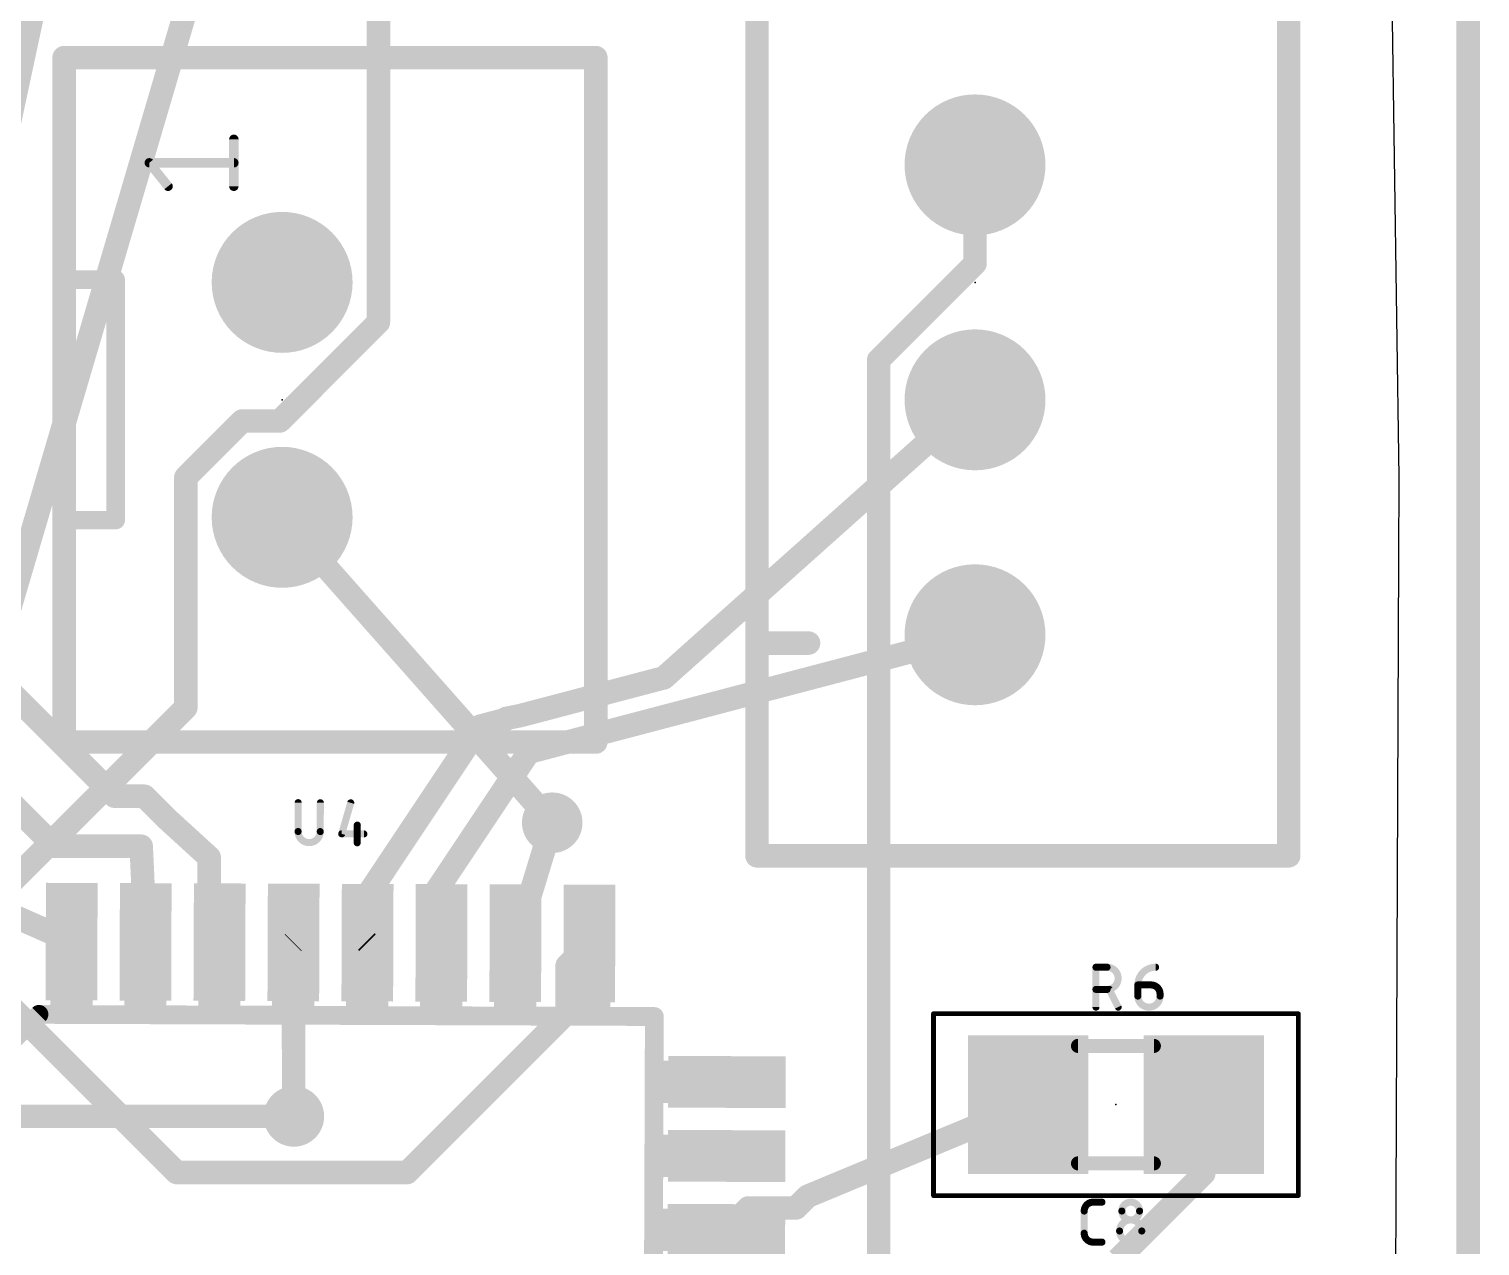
# Model space of a CAD drawing. Extents: x -61.1 to -20.2, y -31.9 to 53.5.
# Drawn here: x -35.88 to -20.19, y 13.71 to 26.87 of the extents above; entities that cross this region are included whole.
import ezdxf

# ---------------------------------------------------------------- set-up
doc = ezdxf.new("R2010")
doc.units = 0
for name, color, linetype in [('1', 12, 'CONTINUOUS'), ('16', 132, 'CONTINUOUS'), ('17', 110, 'CONTINUOUS'), ('18', 110, 'CONTINUOUS'), ('20', 31, 'CONTINUOUS'), ('21', 253, 'CONTINUOUS'), ('23', 53, 'CONTINUOUS'), ('25', 253, 'CONTINUOUS'), ('39', 12, 'CONTINUOUS'), ('51', 253, 'CONTINUOUS')]:
    doc.layers.add(name, color=color, linetype=linetype)

# ---------------------------------------------------------------- blocks, each defined once
blk = doc.blocks.new('RECT')
blk.add_solid([(-0.5, -0.5), (0.5, -0.5), (-0.5, 0.5), (0.5, 0.5)])
blk = doc.blocks.new('ROUNDP')
at = {"const_width": 0.5}
blk.add_lwpolyline([(0, -0.25, 1), (0, 0.25, 1), (0, -0.25)], format="xyb", dxfattribs=at)
blk = doc.blocks.new('ROUNDV')
at = {"const_width": 0.5}
blk.add_lwpolyline([(0, -0.25, 1), (0, 0.25, 1), (0, -0.25)], format="xyb", dxfattribs=at)

msp = doc.modelspace()

# ---------------------------------------------------------------- linework, layer by layer
at = {"layer": '1', "const_width": 0.254}
for points in [[(-20.32, 48.26), (-20.32, -24.13)], [(-34.9576, 18.5746), (-40.513, 24.13)], [(-25.654, 22.86), (-29.0181, 19.855)], [(-38.5043, 20.9294), (-35.6089, 18.034)], [(-25.654, 20.32), (-30.48, 19.05)], [(-29.0181, 19.855), (-30.5716, 19.4461)], [(-31.0058, 19.3319), (-32.2351, 17.4879)], [(-30.7326, 19.4038), (-31.0058, 19.3319)], [(-30.7248, 19.4155), (-30.7326, 19.4038)], [(-30.5716, 19.4461), (-30.7248, 19.4155)], [(-30.48, 19.05), (-31.496, 17.526)], [(-34.9576, 18.5746), (-34.6369, 18.5746)], [(-34.6369, 18.5746), (-34.3902, 18.3279)], [(-34.3902, 18.3279), (-33.9354, 17.9127)], [(-30.226, 18.288), (-30.624, 16.9856)], [(-37.8812, 18.1), (-34.2874, 14.5062)], [(-35.6089, 18.034), (-34.671, 18.034)], [(-34.671, 18.034), (-34.624, 16.9996)], [(-33.9354, 17.9127), (-33.9354, 17.1082)], [(-32.2351, 17.4879), (-32.2368, 17.0039)], [(-31.496, 17.526), (-31.424, 16.9884)], [(-36.322, 17.399), (-35.424, 17.0023)], [(-33.824, 16.9968), (-33.9354, 17.1082)], [(-33.0284, 16.9896), (-33.024, 16.994)], [(-33.02, 15.113), (-33.0284, 16.9896)], [(-32.224, 16.9912), (-32.2368, 17.0039)], [(-30.0651, 16.7417), (-29.824, 16.9828)], [(-30.0651, 16.2356), (-30.0651, 16.7417)], [(-31.7946, 14.5062), (-30.0651, 16.2356)], [(-25.08, 15.24), (-27.4633, 14.2501)], [(-23.18, 14.4951), (-23.18, 15.24)], [(-34.2874, 14.5062), (-31.7946, 14.5062)], [(-24.1094, 13.5657), (-23.18, 14.4951)], [(-27.4633, 14.2501), (-27.5898, 14.1236)], [(-28.1037, 14.1236), (-28.3422, 13.885)], [(-27.5898, 14.1236), (-28.1037, 14.1236)]]:
    msp.add_lwpolyline(points, dxfattribs=at)
at = {"layer": '1', "const_width": 0.127}
for points in [[(-25.6117, 22.8126, 1), (-25.6963, 22.9074)], [(-25.6378, 20.2586, 1), (-25.6702, 20.3814)], [(-29.0604, 19.9023, 1), (-28.9758, 19.8076)], [(-29.0019, 19.7935, 1), (-29.0342, 19.9164)], [(-30.953, 19.2966, 1), (-31.0586, 19.3671)], [(-30.7854, 19.439, 1), (-30.6798, 19.3685)], [(-30.7372, 19.4778, 1), (-30.7123, 19.3532)], [(-30.6719, 19.3803, 1), (-30.7776, 19.4507)], [(-30.7164, 19.3424, 1), (-30.7488, 19.4652)], [(-30.5878, 19.5075, 1), (-30.5555, 19.3847)], [(-30.5592, 19.3839, 1), (-30.5841, 19.5084)], [(-31.022, 19.3933, 1), (-30.9896, 19.2705)], [(-30.4962, 19.1114, 1), (-30.4638, 18.9886)], [(-30.4272, 19.0148, 1), (-30.5328, 19.0852)], [(-34.9576, 18.6381, 1), (-34.9576, 18.5111)], [(-35.0025, 18.5297, 1), (-34.9127, 18.6195)], [(-34.592, 18.6195, 1), (-34.6818, 18.5297)], [(-34.6369, 18.5111, 1), (-34.6369, 18.6381)], [(-34.3473, 18.3748, 1), (-34.433, 18.281)], [(-34.4351, 18.283, 1), (-34.3453, 18.3728)], [(-30.1653, 18.2694, 1), (-30.2867, 18.3066)], [(-35.6089, 18.0975, 1), (-35.6089, 17.9705)], [(-35.6538, 17.9891, 1), (-35.564, 18.0789)], [(-34.6076, 18.0369, 1), (-34.7344, 18.0311)], [(-34.671, 17.9705, 1), (-34.671, 18.0975)], [(-33.8719, 17.9127, 1), (-33.9989, 17.9127)], [(-33.9782, 17.8658, 1), (-33.8926, 17.9596)], [(-32.1716, 17.4877, 1), (-32.2986, 17.4882)], [(-32.2879, 17.5232, 1), (-32.1822, 17.4527)], [(-31.4331, 17.5344, 1), (-31.5589, 17.5176)], [(-31.5488, 17.5612, 1), (-31.4432, 17.4908)], [(-35.4497, 16.9443, 1), (-35.3983, 17.0604)], [(-33.8905, 17.1531, 1), (-33.9803, 17.0633)], [(-33.9989, 17.1082, 1), (-33.8719, 17.1082)], [(-33.8689, 16.9519, 1), (-33.7791, 17.0417)], [(-32.9649, 16.9898, 1), (-33.0919, 16.9893)], [(-32.9791, 16.9491, 1), (-33.0689, 17.0389)], [(-32.1919, 17.0488, 1), (-32.2817, 16.959)], [(-29.7791, 16.9379, 1), (-29.8689, 17.0277)], [(-34.6874, 16.9967, 1), (-34.5606, 17.0024)], [(-33.0733, 17.0345, 1), (-32.9835, 16.9447)], [(-32.3003, 17.0041, 1), (-32.1733, 17.0037)], [(-32.2689, 16.9463, 1), (-32.1791, 17.0361)], [(-31.487, 16.98, 1), (-31.3611, 16.9968)], [(-30.6848, 17.0041, 1), (-30.5633, 16.967)], [(-30.0016, 16.7417, 1), (-30.1286, 16.7417)], [(-30.11, 16.7866, 1), (-30.0202, 16.6968)], [(-30.0202, 16.1907, 1), (-30.11, 16.2805)], [(-30.1286, 16.2356, 1), (-30.0016, 16.2356)], [(-25.0556, 15.1814, 1), (-25.1044, 15.2986)], [(-23.1165, 15.24, 1), (-23.2435, 15.24)], [(-33.0835, 15.1127, 1), (-32.9565, 15.1133)], [(-34.2874, 14.5697, 1), (-34.2874, 14.4427)], [(-34.3323, 14.4613, 1), (-34.2424, 14.5511)], [(-31.8395, 14.5511, 1), (-31.7497, 14.4613)], [(-31.7946, 14.4427, 1), (-31.7946, 14.5697)], [(-23.1351, 14.4502, 1), (-23.2249, 14.54)], [(-23.2435, 14.4951, 1), (-23.1165, 14.4951)], [(-27.4876, 14.3087, 1), (-27.4389, 14.1914)], [(-27.4184, 14.2052, 1), (-27.5082, 14.295)], [(-28.1037, 14.1871, 1), (-28.1037, 14.0601)], [(-28.0587, 14.0787, 1), (-28.1486, 14.1685)], [(-27.6347, 14.1685, 1), (-27.5449, 14.0787)], [(-27.5898, 14.0601, 1), (-27.5898, 14.1871)], [(-28.3871, 13.9299, 1), (-28.2973, 13.8401)]]:
    msp.add_lwpolyline(points, format="xyb", dxfattribs=at)
at = {"layer": '16', "const_width": 0.254}
for points in [[(-33.147, 39.624), (-38.1, 16.51)], [(-33.147, 30.607), (-37.338, 16.383)], [(-32.1056, 29.4894), (-32.1056, 23.6986)], [(-25.654, 24.3328), (-25.654, 25.4)], [(-26.6954, 23.2914), (-25.654, 24.3328)], [(-32.1056, 23.6986), (-33.1728, 22.6314)], [(-26.6954, 6.3246), (-26.6954, 23.2914)], [(-33.5784, 22.6314), (-34.1884, 22.0214)], [(-33.1728, 22.6314), (-33.5784, 22.6314)], [(-34.1884, 22.0214), (-34.1884, 19.5326)], [(-33.147, 21.59), (-30.226, 18.288)], [(-34.1884, 19.5326), (-36.322, 17.399)], [(-37.2418, 15.113), (-33.02, 15.113)], [(-33.6012, 15.113), (-33.02, 15.113)]]:
    msp.add_lwpolyline(points, dxfattribs=at)
at = {"layer": '16', "const_width": 0.127}
for points in [[(-25.5905, 25.4, 1), (-25.7175, 25.4)], [(-25.7175, 24.3328, 1), (-25.5905, 24.3328)], [(-25.6091, 24.2879, 1), (-25.6989, 24.3777)], [(-32.1691, 23.6986, 1), (-32.0421, 23.6986)], [(-32.0607, 23.6537, 1), (-32.1505, 23.7435)], [(-26.6319, 23.2914, 1), (-26.7589, 23.2914)], [(-26.7403, 23.3363, 1), (-26.6505, 23.2465)], [(-33.5784, 22.6949, 1), (-33.5784, 22.5679)], [(-33.5335, 22.5865, 1), (-33.6233, 22.6763)], [(-33.1728, 22.5679, 1), (-33.1728, 22.6949)], [(-33.2177, 22.6763, 1), (-33.1279, 22.5865)], [(-34.1249, 22.0214, 1), (-34.2519, 22.0214)], [(-34.2333, 22.0663, 1), (-34.1435, 21.9765)], [(-33.0994, 21.6321, 1), (-33.1946, 21.5479)], [(-34.1435, 19.4877, 1), (-34.2333, 19.5775)], [(-34.2519, 19.5326, 1), (-34.1249, 19.5326)], [(-30.2736, 18.2459, 1), (-30.1784, 18.3301)], [(-33.6012, 15.1765, 1), (-33.6012, 15.0495)], [(-33.02, 15.0495, 1), (-33.02, 15.1765)], [(-33.02, 15.0495, 1), (-33.02, 15.1765)]]:
    msp.add_lwpolyline(points, format="xyb", dxfattribs=at)
at = {"layer": '20'}
for p, q in [((-21.0671, 22.0215), (-21.1979, 30.8239)), ((-21.1053, 13.0899), (-21.0671, 22.0215))]:
    msp.add_line(p, q, dxfattribs=at)
at = {"layer": '21'}
for points, const_width in [([(-28.0115, 30.33), (-28.0115, 17.93)], 0.254), ([(-22.2615, 17.93), (-22.2615, 30.33)], 0.254), ([(-29.7545, 26.56), (-35.5045, 26.56)], 0.254), ([(-35.5045, 26.56), (-35.5045, 19.16)], 0.254), ([(-29.7545, 19.16), (-29.7545, 26.56)], 0.254), ([(-35.447, 24.16), (-34.947, 24.16)], 0.2), ([(-34.947, 24.16), (-34.947, 21.56)], 0.2), ([(-35.447, 21.56), (-34.947, 21.56)], 0.2), ([(-27.954, 20.23), (-27.454, 20.23)], 0.254), ([(-35.5045, 19.16), (-29.7545, 19.16)], 0.254), ([(-28.0115, 17.93), (-22.2615, 17.93)], 0.254), ([(-35.7767, 16.216), (-36.133, 15.8622)], 0.2032), ([(-35.7767, 16.216), (-29.1218, 16.1927)], 0.2032), ([(-29.1218, 16.1927), (-29.1463, 9.1828)], 0.2032)]:
    msp.add_lwpolyline(points, dxfattribs=dict(at, const_width=const_width))
for points, const_width in [([(-35.5045, 26.6235, 1), (-35.5045, 26.4965)], 0.127), ([(-35.441, 26.56, 1), (-35.568, 26.56)], 0.127), ([(-29.691, 26.56, 1), (-29.818, 26.56)], 0.127), ([(-29.7545, 26.4965, 1), (-29.7545, 26.6235)], 0.127), ([(-35.447, 24.21, 1), (-35.447, 24.11)], 0.1), ([(-34.897, 24.16, 1), (-34.997, 24.16)], 0.1), ([(-34.947, 24.11, 1), (-34.947, 24.21)], 0.1), ([(-35.447, 21.61, 1), (-35.447, 21.51)], 0.1), ([(-34.947, 21.51, 1), (-34.947, 21.61)], 0.1), ([(-34.997, 21.56, 1), (-34.897, 21.56)], 0.1), ([(-27.954, 20.2935, 1), (-27.954, 20.1665)], 0.127), ([(-27.454, 20.1665, 1), (-27.454, 20.2935)], 0.127), ([(-35.5045, 19.2235, 1), (-35.5045, 19.0965)], 0.127), ([(-35.568, 19.16, 1), (-35.441, 19.16)], 0.127), ([(-29.818, 19.16, 1), (-29.691, 19.16)], 0.127), ([(-29.7545, 19.0965, 1), (-29.7545, 19.2235)], 0.127), ([(-28.0115, 17.9935, 1), (-28.0115, 17.8665)], 0.127), ([(-22.2615, 17.8665, 1), (-22.2615, 17.9935)], 0.127), ([(-28.075, 17.93, 1), (-27.948, 17.93)], 0.127), ([(-22.325, 17.93, 1), (-22.198, 17.93)], 0.127), ([(-35.7766, 16.2668, 1), (-35.7769, 16.1652)], 0.1016), ([(-35.7409, 16.1799, 1), (-35.8125, 16.252)], 0.1016), ([(-29.071, 16.1926, 1), (-29.1726, 16.1929)], 0.1016), ([(-29.122, 16.1419, 1), (-29.1216, 16.2435)], 0.1016)]:
    msp.add_lwpolyline(points, format="xyb", dxfattribs=dict(at, const_width=const_width))
at = {"layer": '23'}
for p in [(-25.654, 24.13), (-33.147, 22.86), (-24.13, 15.24)]:
    msp.add_point(p, dxfattribs=at)
at = {"layer": '25', "const_width": 0.0762}
for points in [[(-32.9736, 18.5051), (-32.9747, 18.1932)], [(-32.7348, 18.1924), (-32.7337, 18.5043)], [(-32.4052, 18.5031), (-32.5023, 18.1676)], [(-32.5023, 18.1676), (-32.2624, 18.1668)], [(-32.334, 18.263), (-32.3347, 18.0711)], [(-24.3459, 16.2941), (-24.3459, 16.7259)], [(-24.3459, 16.7259), (-24.226, 16.7259)], [(-24.226, 16.486), (-24.3459, 16.486)], [(-24.106, 16.2941), (-24.202, 16.486)], [(-23.8929, 16.534), (-23.749, 16.534)], [(-23.8929, 16.414), (-23.8929, 16.534)], [(-23.653, 16.438), (-23.653, 16.414)], [(-24.4729, 13.8501), (-24.4729, 14.0899)], [(-24.3769, 14.1859), (-24.281, 14.1859)], [(-24.281, 13.7541), (-24.3769, 13.7541)]]:
    msp.add_lwpolyline(points, dxfattribs=at)
at = {"layer": '25'}
for points, const_width in [([(-32.9545, 18.505, 1), (-32.9926, 18.5052)], 0.0381), ([(-32.7146, 18.5042, 1), (-32.7527, 18.5043)], 0.0381), ([(-32.3869, 18.4978, 1), (-32.4235, 18.5084)], 0.0381), ([(-32.9747, 18.1932, 1), (-32.7348, 18.1924)], 0.0762), ([(-32.9937, 18.1933, 1), (-32.9556, 18.1932)], 0.0381), ([(-32.9556, 18.1932, 1), (-32.9937, 18.1933)], 0.0381), ([(-32.7538, 18.1925, 1), (-32.7157, 18.1923)], 0.0381), ([(-32.7157, 18.1923, 1), (-32.7538, 18.1925)], 0.0381), ([(-32.5022, 18.1866, 1), (-32.5024, 18.1485)], 0.0381), ([(-32.315, 18.2629, 1), (-32.3531, 18.263)], 0.0381), ([(-32.2625, 18.1477, 1), (-32.2623, 18.1858)], 0.0381), ([(-32.5206, 18.1729, 1), (-32.484, 18.1623)], 0.0381), ([(-32.3538, 18.0711, 1), (-32.3157, 18.071)], 0.0381), ([(-24.3269, 16.7259, 1), (-24.365, 16.7259)], 0.0381), ([(-24.3459, 16.7449, 1), (-24.3459, 16.7068)], 0.0381), ([(-24.226, 16.486, 1), (-24.226, 16.7259)], 0.0762), ([(-24.226, 16.7449, 1), (-24.226, 16.7068)], 0.0381), ([(-24.226, 16.7068, 1), (-24.226, 16.7449)], 0.0381), ([(-23.701, 16.7259, 0.4142), (-23.8929, 16.534)], 0.0762), ([(-23.701, 16.7069, 1), (-23.701, 16.745)], 0.0381), ([(-24.3459, 16.5051, 1), (-24.3459, 16.467)], 0.0381), ([(-24.226, 16.5051, 1), (-24.226, 16.467)], 0.0381), ([(-24.226, 16.467, 1), (-24.226, 16.5051)], 0.0381), ([(-24.1849, 16.4945, 1), (-24.219, 16.4775)], 0.0381), ([(-23.8929, 16.553, 1), (-23.8929, 16.5149)], 0.0381), ([(-23.8739, 16.534, 1), (-23.912, 16.534)], 0.0381), ([(-23.912, 16.534, 1), (-23.8739, 16.534)], 0.0381), ([(-23.653, 16.438, 0.4142), (-23.749, 16.534)], 0.0762), ([(-23.749, 16.553, 1), (-23.749, 16.5149)], 0.0381), ([(-23.749, 16.5149, 1), (-23.749, 16.553)], 0.0381), ([(-23.634, 16.438, 1), (-23.6721, 16.438)], 0.0381), ([(-24.1231, 16.2856, 1), (-24.089, 16.3026)], 0.0381), ([(-23.8929, 16.414, 1), (-23.653, 16.414)], 0.0762), ([(-23.8739, 16.414, 1), (-23.912, 16.414)], 0.0381), ([(-23.912, 16.414, 1), (-23.8739, 16.414)], 0.0381), ([(-23.6721, 16.438, 1), (-23.634, 16.438)], 0.0381), ([(-23.634, 16.414, 1), (-23.6721, 16.414)], 0.0381), ([(-23.6721, 16.414, 1), (-23.634, 16.414)], 0.0381), ([(-24.365, 16.2941, 1), (-24.3269, 16.2941)], 0.0381), ([(-24.4539, 14.0899, 1), (-24.492, 14.0899)], 0.0381), ([(-24.3769, 14.1859, 0.4142), (-24.4729, 14.0899)], 0.0762), ([(-24.3769, 14.205, 1), (-24.3769, 14.1669)], 0.0381), ([(-24.3769, 14.1669, 1), (-24.3769, 14.205)], 0.0381), ([(-24.281, 14.1669, 1), (-24.281, 14.205)], 0.0381), ([(-24.047, 14.0899, 1), (-24.0851, 14.0899)], 0.0381), ([(-23.8741, 14.0899, 1), (-24.066, 14.0899)], 0.0762), ([(-24.066, 14.0899, 1), (-23.8741, 14.0899)], 0.0762), ([(-23.855, 14.0899, 1), (-23.8931, 14.0899)], 0.0381), ([(-24.492, 14.0899, 1), (-24.4539, 14.0899)], 0.0381), ([(-23.8501, 13.874, 1), (-24.09, 13.874)], 0.0762), ([(-24.0851, 14.0899, 1), (-24.047, 14.0899)], 0.0381), ([(-23.8931, 14.0899, 1), (-23.855, 14.0899)], 0.0381), ([(-24.492, 13.8501, 1), (-24.4539, 13.8501)], 0.0381), ([(-24.4729, 13.8501, 0.4142), (-24.3769, 13.7541)], 0.0762), ([(-24.4538, 13.8501, 1), (-24.4919, 13.8501)], 0.0381), ([(-24.09, 13.874, 1), (-23.8501, 13.874)], 0.0762), ([(-24.0709, 13.874, 1), (-24.109, 13.874)], 0.0381), ([(-24.109, 13.874, 1), (-24.0709, 13.874)], 0.0381), ([(-23.8311, 13.874, 1), (-23.8692, 13.874)], 0.0381), ([(-23.8692, 13.874, 1), (-23.8311, 13.874)], 0.0381), ([(-24.3769, 13.7732, 1), (-24.3769, 13.7351)], 0.0381), ([(-24.3769, 13.7351, 1), (-24.3769, 13.7732)], 0.0381), ([(-24.281, 13.7351, 1), (-24.281, 13.7732)], 0.0381)]:
    msp.add_lwpolyline(points, format="xyb", dxfattribs=dict(at, const_width=const_width))
at = {"layer": '39', "const_width": 0.0508}
for points in [[(-26.103, 16.223), (-22.157, 16.223)], [(-26.103, 14.257), (-26.103, 16.223)], [(-22.157, 16.223), (-22.157, 14.257)], [(-22.157, 14.257), (-26.103, 14.257)]]:
    msp.add_lwpolyline(points, dxfattribs=at)
at = {"layer": '39', "const_width": 0.0254}
for points in [[(-26.103, 16.2357, 1), (-26.103, 16.2103)], [(-26.0903, 16.223, 1), (-26.1157, 16.223)], [(-22.1443, 16.223, 1), (-22.1697, 16.223)], [(-22.157, 16.2103, 1), (-22.157, 16.2357)], [(-26.103, 14.2697, 1), (-26.103, 14.2443)], [(-22.157, 14.2443, 1), (-22.157, 14.2697)], [(-26.1157, 14.257, 1), (-26.0903, 14.257)], [(-22.1697, 14.257, 1), (-22.1443, 14.257)]]:
    msp.add_lwpolyline(points, format="xyb", dxfattribs=at)
at = {"layer": '51'}
for points, const_width in [([(-33.6693, 25.1687), (-33.6693, 25.6767)], 0.1016), ([(-34.3805, 25.1687), (-34.5837, 25.4227)], 0.1016), ([(-34.5837, 25.4227), (-33.6693, 25.4227)], 0.1016), ([(-24.54, 15.875), (-23.72, 15.875)], 0.1524), ([(-24.54, 14.605), (-23.72, 14.605)], 0.1524)]:
    msp.add_lwpolyline(points, dxfattribs=dict(at, const_width=const_width))
for points, const_width in [([(-33.6439, 25.6767, 1), (-33.6947, 25.6767)], 0.0508), ([(-34.5639, 25.4386, 1), (-34.6035, 25.4068)], 0.0508), ([(-34.5837, 25.4481, 1), (-34.5837, 25.3973)], 0.0508), ([(-33.6693, 25.3973, 1), (-33.6693, 25.4481)], 0.0508), ([(-34.4003, 25.1528, 1), (-34.3607, 25.1846)], 0.0508), ([(-33.6947, 25.1687, 1), (-33.6439, 25.1687)], 0.0508), ([(-24.54, 15.9131, 1), (-24.54, 15.8369)], 0.0762), ([(-23.72, 15.8369, 1), (-23.72, 15.9131)], 0.0762), ([(-24.54, 14.6431, 1), (-24.54, 14.5669)], 0.0762), ([(-23.72, 14.5669, 1), (-23.72, 14.6431)], 0.0762)]:
    msp.add_lwpolyline(points, format="xyb", dxfattribs=dict(at, const_width=const_width))

# ---------------------------------------------------------------- block references
at = {"layer": '1', "rotation": 359.8}
for p, xscale, yscale in [((-35.424, 17.0023), 0.5588, 1.27), ((-34.624, 16.9996), 0.5588, 1.27), ((-33.824, 16.9968), 0.5588, 1.27), ((-33.024, 16.994), 0.5588, 1.27), ((-32.224, 16.9912), 0.5588, 1.27), ((-31.424, 16.9884), 0.5588, 1.27), ((-30.624, 16.9856), 0.5588, 1.27), ((-29.824, 16.9828), 0.5588, 1.27), ((-28.3367, 15.485), 1.27, 0.5588), ((-28.3394, 14.685), 1.27, 0.5588), ((-28.3422, 13.885), 1.27, 0.5588)]:
    msp.add_blockref('RECT', p, dxfattribs=dict(at, xscale=xscale, yscale=yscale))
at = {"layer": '1', "xscale": 1.3, "yscale": 1.5}
for p in [(-25.08, 15.24), (-23.18, 15.24)]:
    msp.add_blockref('RECT', p, dxfattribs=at)
at = {"layer": '17', "xscale": 1.524, "yscale": 1.524}
for p in [(-25.654, 25.4), (-25.654, 25.4), (-33.147, 24.13), (-33.147, 24.13), (-25.654, 22.86), (-25.654, 22.86), (-33.147, 21.59), (-33.147, 21.59), (-25.654, 20.32), (-25.654, 20.32)]:
    msp.add_blockref('ROUNDP', p, dxfattribs=at)
at = {"layer": '18', "xscale": 0.6548, "yscale": 0.6548}
for p in [(-30.226, 18.288), (-30.226, 18.288), (-33.02, 15.113), (-33.02, 15.113)]:
    msp.add_blockref('ROUNDV', p, dxfattribs=at)
at = {"layer": '51', "rotation": 359.8}
for p, xscale, yscale in [((-35.4248, 16.761), 0.4572, 0.9906), ((-34.6248, 16.7583), 0.4572, 0.9906), ((-33.8249, 16.7555), 0.4572, 0.9906), ((-33.0249, 16.7527), 0.4572, 0.9906), ((-32.2249, 16.7499), 0.4572, 0.9906), ((-31.4249, 16.7471), 0.4572, 0.9906), ((-30.6249, 16.7443), 0.4572, 0.9906), ((-29.8249, 16.7415), 0.4572, 0.9906), ((-28.578, 15.4858), 0.9906, 0.4572), ((-28.5807, 14.6858), 0.9906, 0.4572), ((-28.5835, 13.8859), 0.9906, 0.4572)]:
    msp.add_blockref('RECT', p, dxfattribs=dict(at, xscale=xscale, yscale=yscale))
at = {"layer": '51', "xscale": 0.65, "yscale": 1.4}
for p in [(-24.8718, 15.2415), (-23.3986, 15.2415)]:
    msp.add_blockref('RECT', p, dxfattribs=at)

doc.saveas('drawing.dxf')
